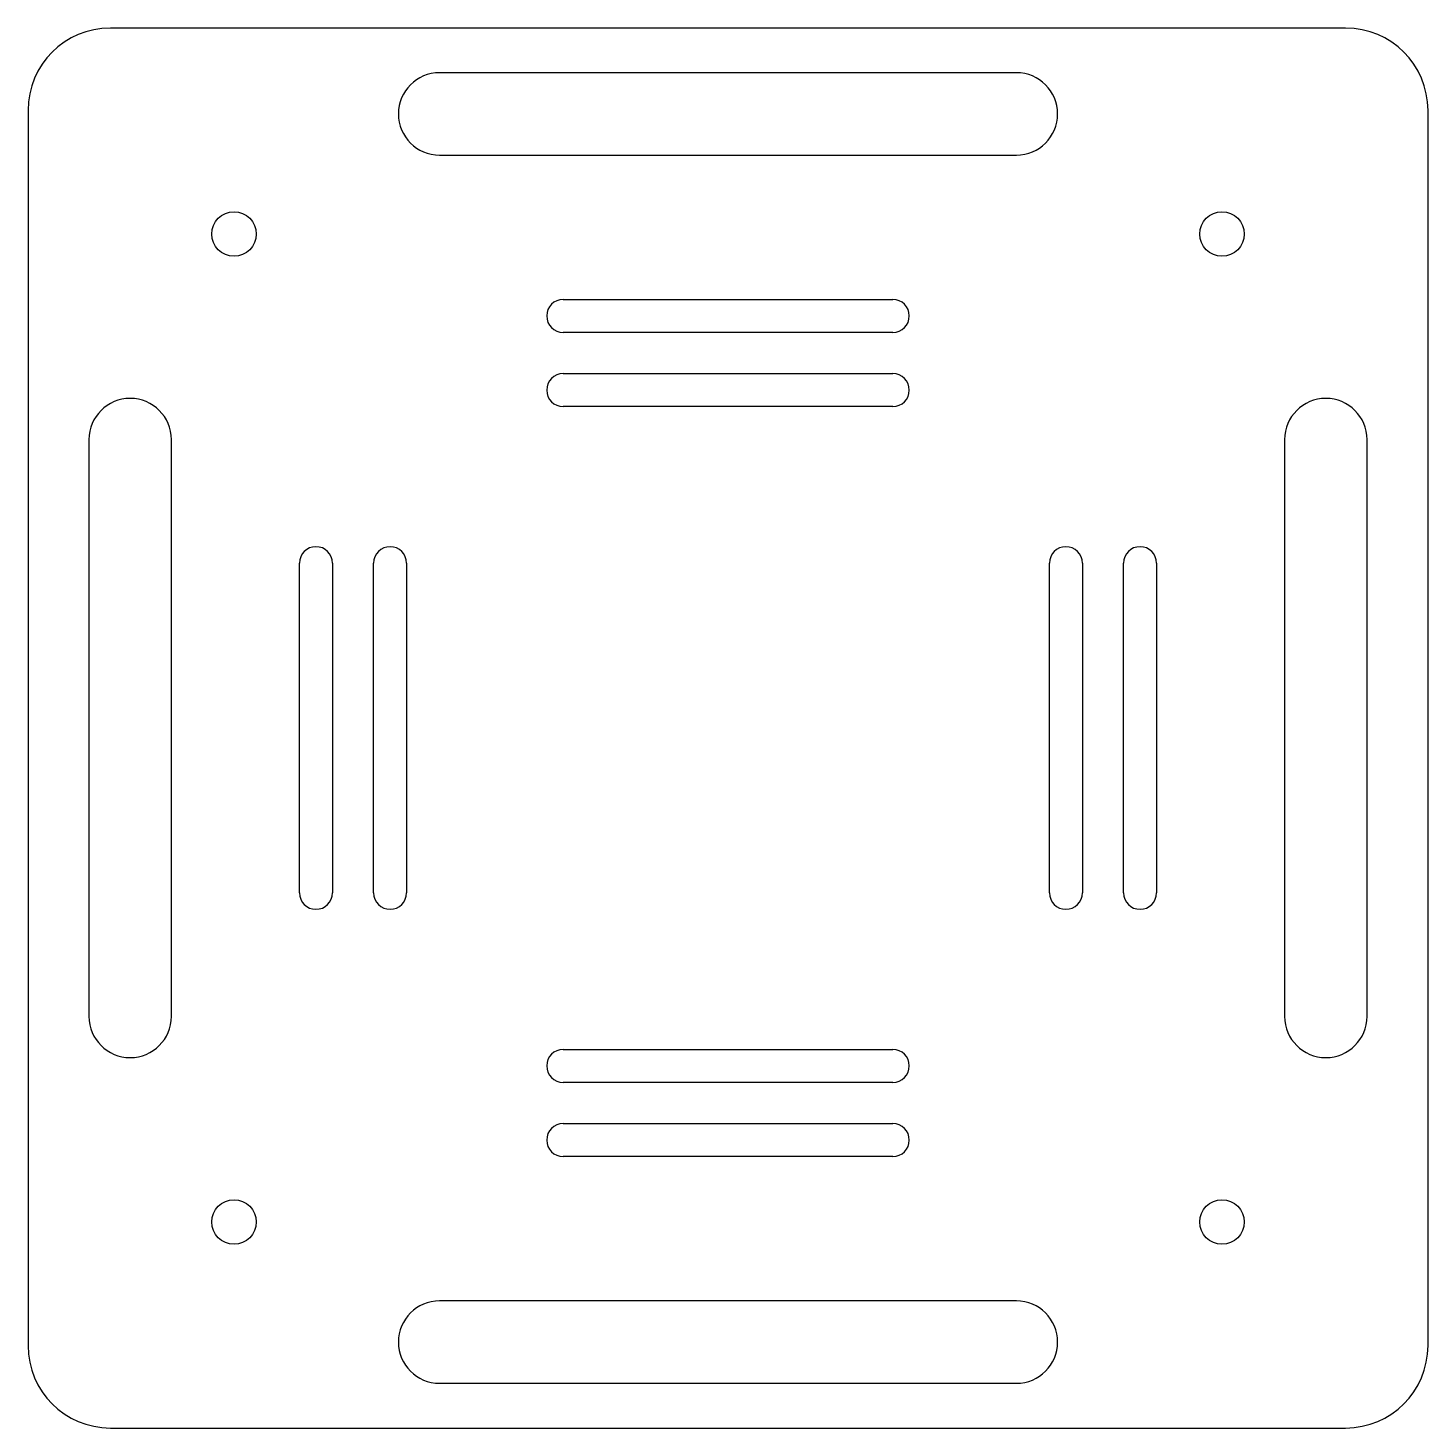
# Model space of a CAD drawing. Header units: millimetres. Extents: x -42.5 to 42.5, y -42.5 to 42.5.
import ezdxf

# ---------------------------------------------------------------- set-up
doc = ezdxf.new("R2010")
doc.units = ezdxf.units.MM

msp = doc.modelspace()

# ---------------------------------------------------------------- linework, layer by layer
at = {"color": 7, "linetype": 'Continuous', "lineweight": 25}
for p, q in [((37.472, 42.472), (-37.472, 42.472)), ((17.5, 39.758), (-17.5, 39.758)), ((-42.472, 37.472), (-42.472, -37.472)), ((42.472, -37.472), (42.472, 37.472)), ((-17.5, 34.758), (17.5, 34.758)), ((-10, 26), (10, 26)), ((10, 24), (-10, 24)), ((-10, 21.5), (10, 21.5)), ((10, 19.5), (-10, 19.5)), ((-38.772, 17.5), (-38.772, -17.5)), ((-33.772, -17.5), (-33.772, 17.5)), ((33.772, 17.5), (33.772, -17.5)), ((38.772, -17.5), (38.772, 17.5)), ((-26, -10), (-26, 10)), ((-24, 10), (-24, -10)), ((-21.5, -10), (-21.5, 10)), ((-19.5, 10), (-19.5, -10)), ((19.5, -10), (19.5, 10)), ((21.5, 10), (21.5, -10)), ((24, -10), (24, 10)), ((26, 10), (26, -10)), ((-10, -19.5), (10, -19.5)), ((10, -21.5), (-10, -21.5)), ((-10, -24), (10, -24)), ((10, -26), (-10, -26)), ((17.5, -34.758), (-17.5, -34.758)), ((-17.5, -39.758), (17.5, -39.758)), ((-37.472, -42.472), (37.472, -42.472))]:
    msp.add_line(p, q, dxfattribs=at)
for centre in [(-29.972, 29.972), (29.972, 29.972), (-29.972, -29.972), (29.972, -29.972)]:
    msp.add_circle(centre, 1.346, dxfattribs=at)
for centre, radius, start, end in [((-37.472, 37.472), 5, 90, 180), ((37.472, 37.472), 5, 0, 90), ((-17.5, 37.258), 2.5, 90, 270), ((17.5, 37.258), 2.5, 270, 90), ((-10, 25), 1, 90, 270), ((10, 25), 1, 270, 90), ((-10, 20.5), 1, 90, 270), ((10, 20.5), 1, 270, 90), ((-36.272, 17.5), 2.5, 0, 180), ((36.272, 17.5), 2.5, 0, 180), ((-25, 10), 1, 0, 180), ((-20.5, 10), 1, 0, 180), ((20.5, 10), 1, 0, 180), ((25, 10), 1, 0, 180), ((-25, -10), 1, 180, 0), ((-20.5, -10), 1, 180, 0), ((20.5, -10), 1, 180, 0), ((25, -10), 1, 180, 0), ((-36.272, -17.5), 2.5, 180, 0), ((36.272, -17.5), 2.5, 180, 0), ((-10, -20.5), 1, 90, 270), ((10, -20.5), 1, 270, 90), ((-10, -25), 1, 90, 270), ((10, -25), 1, 270, 90), ((-17.5, -37.258), 2.5, 90, 270), ((17.5, -37.258), 2.5, 270, 90), ((-37.472, -37.472), 5, 180, 270), ((37.472, -37.472), 5, 270, 0)]:
    msp.add_arc(centre, radius, start, end, dxfattribs=at)

doc.saveas('drawing.dxf')
